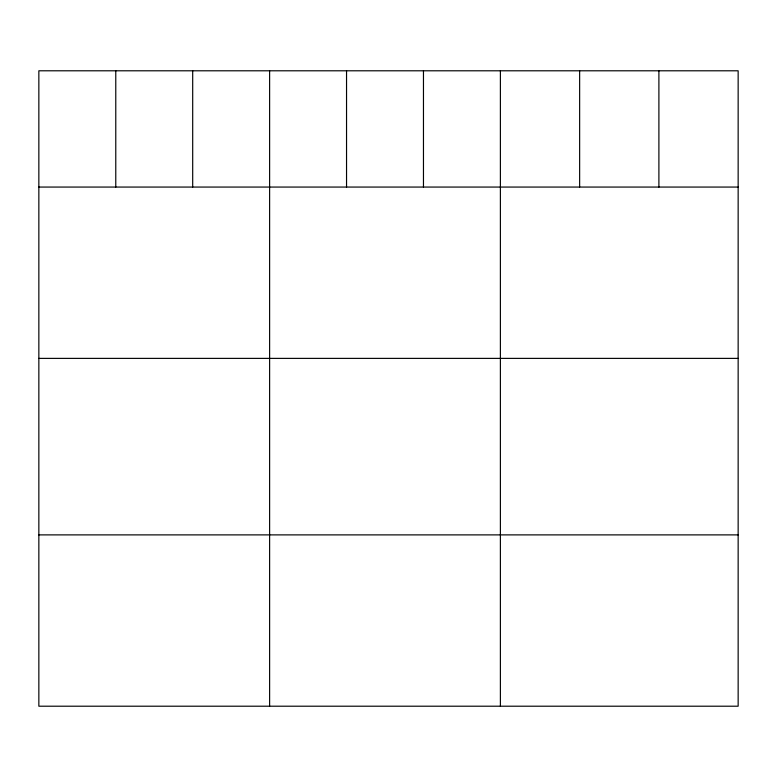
<?xml version="1.0" encoding="UTF-8"?>
<svg xmlns="http://www.w3.org/2000/svg" width="777" height="777" viewBox="0 0 777 777"><rect width="100%" height="100%" fill="white"/><g stroke="black" fill="none" stroke-linecap="round" stroke-linejoin="round"><path stroke-width="1.17" d="M738.15 187.063L738.15 706.206L38.85 706.206L38.85 70.794L738.15 70.794L738.15 187.063L38.85 187.063M38.85 358.382L738.15 358.382M38.85 534.887L738.15 534.887M658.896 70.794L658.896 187.063M579.642 70.794L579.642 187.063M500.388 70.794L500.388 706.206M423.465 70.794L423.465 187.063M346.542 70.794L346.542 187.063M269.619 70.794L269.619 706.206M192.696 70.794L192.696 187.063M115.773 70.794L115.773 187.063"/></g></svg>
